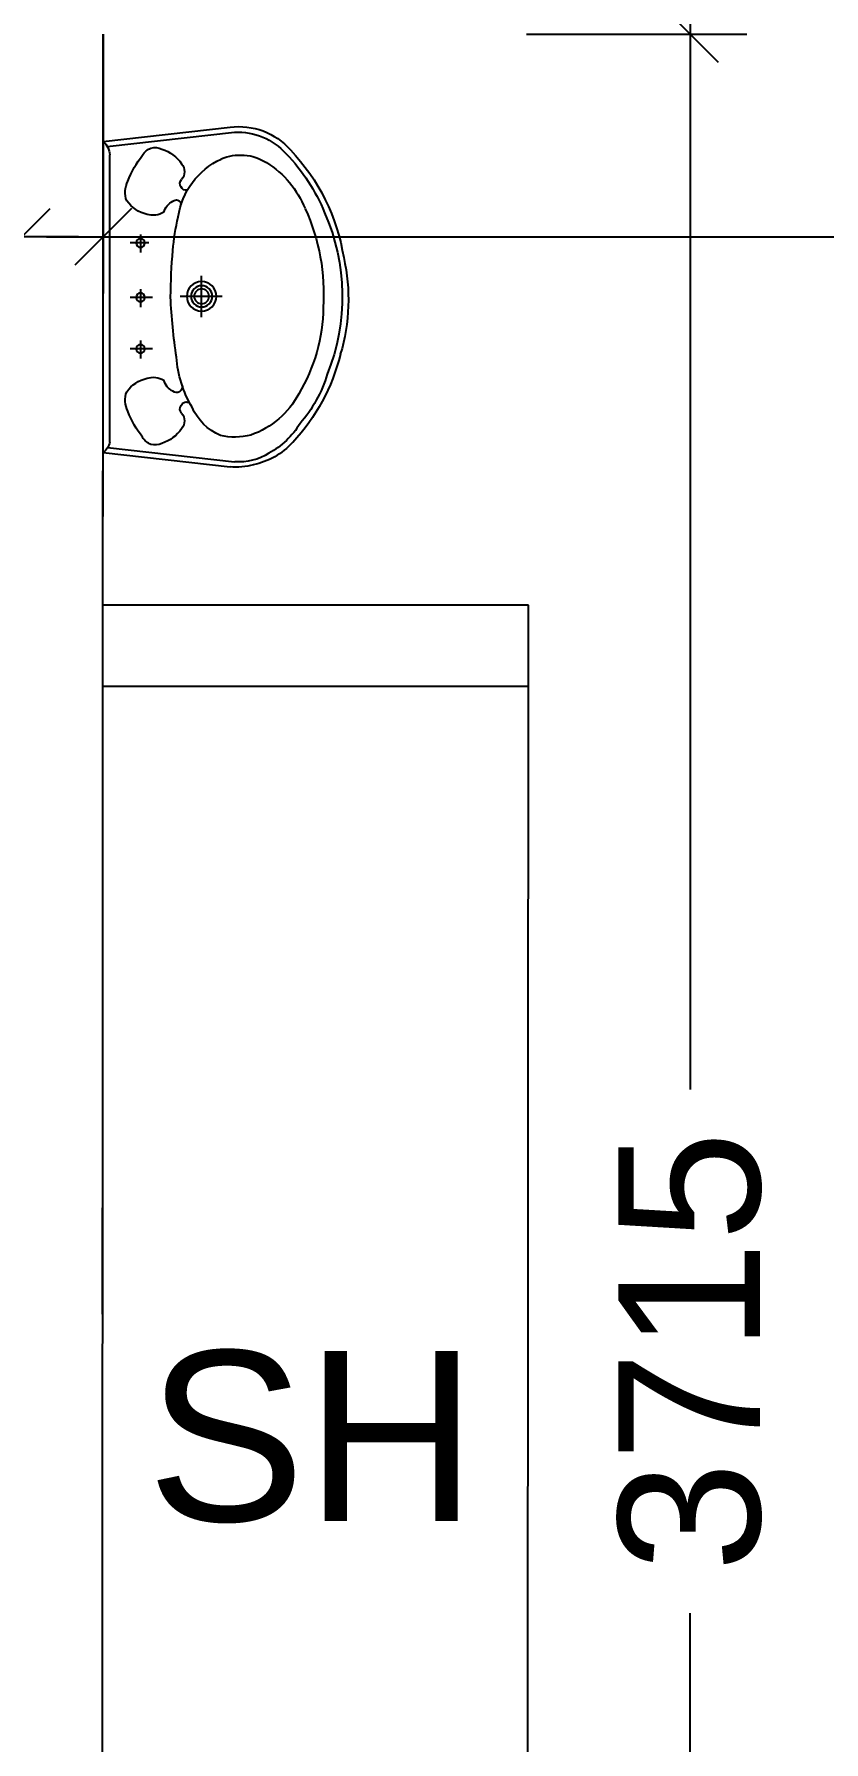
# Model space of a CAD drawing. Extents: x 6345096 to 6738923, y -6490958 to -6305885.
# Drawn here: x 6557744 to 6558857, y -6442987 to -6440579 of the extents above; entities that cross this region are included whole.
import ezdxf

# ---------------------------------------------------------------- set-up
doc = ezdxf.new("R2010")
doc.units = 0
doc.header["$LTSCALE"] = 600
doc.header["$MEASUREMENT"] = 0
doc.header["$PDMODE"] = 35
doc.linetypes.add('HIDDEN', pattern=[0.375, 0.25, -0.125])
doc.layers.get('0').update_dxf_attribs({"linetype": 'CONTINUOUS'})
doc.layers.get('Defpoints').update_dxf_attribs({"linetype": 'CONTINUOUS'})
for name, color, linetype in [('HS', 251, 'CONTINUOUS'), ('Shleves', 7, 'CONTINUOUS'), ('Toi-Euip', 8, 'CONTINUOUS'), ('toi-fix', 46, 'CONTINUOUS'), ('Walls', 7, 'CONTINUOUS'), ('Working Dim', 5, 'CONTINUOUS')]:
    doc.layers.add(name, color=color, linetype=linetype)
doc.styles.add('ari', font='arial.ttf')
doc.styles.add('ARIAL', font='arial.ttf')
doc.dimstyles.new('int. dim', dxfattribs={"dimtxt": 200, "dimasz": 80, "dimexe": 80, "dimexo": 0, "dimgap": 70, "dimtad": 0, "dimdec": 0, "dimzin": 12, "dimdsep": 46, "dimtxsty": 'ari', "dimblk": 'OBLIQUE', "dimcen": 2, "dimdle": 80, "dimclrd": 256, "dimclre": 256, "dimclrt": 6, "dimadec": 0, "dimazin": 0, "dimtfac": 1, "dimtdec": 0, "dimtix": 1, "dimtmove": 2, "dimatfit": 3, "dimfxl": 1, "dimtolj": 1, "dimtzin": 0, "dimlwd": -1, "dimlwe": -1, "dimarcsym": 0})

# ---------------------------------------------------------------- blocks, each defined once
blk = doc.blocks.new('A$C4D064DB7')
at = {"layer": 'Toi-Euip', "color": 8}
for p, q in [((-219.3, -1), (-239.3, 178)), ((-212.3, 5.4), (-232.3, 184.5)), ((212.2, 4.9), (232.3, 184.5)), ((219.2, -1), (239.3, 178)), ((0.9, 167), (0.9, 107.5)), ((-28.5, 137.9), (30, 137.9)), ((-61.3, 51.7), (-86.8, 51.7)), ((-73.1, 68.7), (-73.1, 37.2)), ((11.1, 51.7), (-14.3, 51.7)), ((-0.6, 68.7), (-0.6, 37.2)), ((87.9, 51.7), (62.5, 51.7)), ((76.2, 63.6), (76.2, 37.2)), ((-204.6, 8.3), (200.4, 8.3)), ((-219.3, -1), (219.2, -1))]:
    blk.add_line(p, q, dxfattribs=at)
for centre, radius in [((0.9, 137.9), 20.9), ((0.9, 137.9), 15), ((0.9, 137.9), 10.5), ((-73.1, 51.7), 6.23), ((-0.6, 51.7), 6.23), ((76.2, 51.7), 6.23)]:
    blk.add_circle(centre, radius, dxfattribs=at)
for centre, radius, start, end in [((-3.7, 79.1), 265.8, 77.1391, 106.8516), ((11, 56.9), 284.8, 46.3845, 81.023), ((-15, 63.3), 278.1, 103.6801, 133.1199), ((-52.1, 129.5), 194.1, 106.9894, 130.6854), ((0.4, 42.8), 293.4, 66.1951, 111.8497), ((-12.7, 69.4), 239.9, 90.5187, 121.0564), ((4.5, 21.6), 288.4, 65.4107, 93.8454), ((17.4, 64.4), 266.9, 46.2173, 67.6674), ((-135.9, 190.3), 102.7, 132.34, 168.5521), ((-115.7, 175.3), 119.3, 121.8415, 151.2146), ((-79.5, 166.9), 122.1, 117.7975, 160.6946), ((74.5, 158), 135.4, 31.8603, 68.3132), ((140.9, 188.9), 91.5, 357.2238, 48.0895), ((143.8, 190.8), 96.4, 352.3942, 48.6169), ((-156.9, 191.3), 75.7, 146.7911, 185.1402), ((131.4, 192.6), 68.8, 336.7779, 32.4081), ((-159.3, 187.8), 80.7, 163.2392, 186.9959), ((-105.8, 184.4), 91.8, 165.5854, 192.6546), ((-124.3, 195.5), 77.6, 203.693, 246.3813), ((98.1, 210.4), 106.4, 278.0202, 335.0221), ((-73.6, 263.8), 161.7, 239.5902, 265.9719), ((-156.5, 116.7), 8.45, 294.5104, 30.3287), ((-154.2, 64.6), 55.1, 124.9669, 161.6496), ((-174.7, 96.4), 17.3, 50.4642, 129.5358), ((-157.9, 115.7), 8.33, 226.0403, 306.1074), ((-126.4, 102.5), 8.28, 83.1526, 217.3039), ((-110.1, 109.7), 26, 208.2715, 253.614), ((33.5, 869.5), 776.1, 261.2228, 267.52), ((-3.1, 803.8), 709.6, 270.2431, 275.5482), ((44.3, 384), 287.3, 274.2321, 283.8267), ((112.1, 109.7), 26, 286.386, 331.7285), ((129.6, 102.2), 7.16, 318.2984, 78.6803), ((157.9, 115.9), 7.49, 165.1523, 247.9307), ((159.9, 115.7), 8.33, 233.8926, 313.9597), ((176.7, 96.4), 17.3, 50.4642, 129.5358), ((156.2, 64.6), 55.1, 18.3504, 55.0331), ((-188.7, 72.6), 20.1, 152.4908, 243.191), ((-144.2, 69.4), 30.9, 343.9654, 29.9209), ((146.2, 69.4), 30.9, 150.0791, 196.0346), ((190.7, 72.6), 20.1, 296.809, 27.5092), ((-120.2, 149.2), 122.2, 230.5982, 250.4136), ((-161, 71.5), 47.7, 305.0585, 347.193), ((163, 71.5), 47.7, 192.807, 234.9415), ((122.2, 149.2), 122.2, 289.5864, 309.4018), ((-145.6, 63.1), 33, 241.9192, 291.3561), ((147.6, 63.1), 33, 248.6439, 298.0808), ((-200, -15.1), 23.9, 101.1451, 143.7785), ((199.8, -16.6), 24.9, 38.7487, 88.5796)]:
    blk.add_arc(centre, radius, start, end, dxfattribs=at)
blk = doc.blocks.new('_Oblique')
at = {"color": 0, "linetype": 'ByBlock', "lineweight": -2}
blk.add_line((-0.5, -0.5), (0.5, 0.5), dxfattribs=at)
blk = doc.blocks.new('*D898')
at = {"layer": 'Defpoints', "color": 0, "transparency": 16777216}
for p in [(6552994.4, -6440578.8, 5.1), (6557726.4, -6440578.8, 5.1), (6557726.4, -6440864.5)]:
    blk.add_point(p, dxfattribs=at)
at = {"layer": 'Working Dim', "transparency": 16777216}
for p, q in [((6552994.4, -6440578.8), (6552994.4, -6440944.5)), ((6557726.4, -6440578.8), (6557726.4, -6440944.5)), ((6552914.4, -6440864.5), (6554988.8, -6440864.5)), ((6557806.4, -6440864.5), (6555732.1, -6440864.5))]:
    blk.add_line(p, q, dxfattribs=at)
at = {"layer": 'Working Dim', "transparency": 16777216, "xscale": 80, "yscale": 80, "zscale": 80, "rotation": 180}
blk.add_blockref('_Oblique', (6552994.4, -6440864.5), dxfattribs=at)
at = {"layer": 'Working Dim', "transparency": 16777216, "xscale": 80, "yscale": 80, "zscale": 80}
blk.add_blockref('_Oblique', (6557726.4, -6440864.5), dxfattribs=at)
at = {"layer": 'Working Dim', "color": 6, "transparency": 16777216, "insert": (6555360.4, -6440864.5), "char_height": 200, "attachment_point": 5, "style": 'ari'}
blk.add_mtext('\\A1;4732', dxfattribs=at)
blk = doc.blocks.new('*D901')
at = {"layer": 'Defpoints', "color": 0, "transparency": 16777216}
for p in [(6558438.4, -6440578.8, 0.7), (6558436.4, -6444293.8, 0.7), (6558668.9, -6444293.8)]:
    blk.add_point(p, dxfattribs=at)
at = {"layer": 'Working Dim', "transparency": 16777216}
for p, q in [((6558668.9, -6440498.8), (6558668.9, -6442067)), ((6558438.4, -6440578.8), (6558748.9, -6440578.8)), ((6558668.9, -6444373.8), (6558668.9, -6442805.6)), ((6558436.4, -6444293.8), (6558748.9, -6444293.8))]:
    blk.add_line(p, q, dxfattribs=at)
at = {"layer": 'Working Dim', "transparency": 16777216, "xscale": 80, "yscale": 80, "zscale": 80}
for p, rotation in [((6558668.9, -6440578.8), 90), ((6558668.9, -6444293.8), 270)]:
    blk.add_blockref('_Oblique', p, dxfattribs=dict(at, rotation=rotation))
at = {"layer": 'Working Dim', "color": 6, "transparency": 16777216, "insert": (6558668.9, -6442436.3), "char_height": 200, "attachment_point": 5, "rotation": 90, "style": 'ari'}
blk.add_mtext('\\A1;3715', dxfattribs=at)
blk = doc.blocks.new('*D910')
at = {"layer": 'Defpoints', "color": 0, "transparency": 16777216}
for p in [(6557841.4, -6440578.8, 5.1), (6562569.4, -6440578.8, 5.1), (6562569.4, -6440864.5)]:
    blk.add_point(p, dxfattribs=at)
at = {"layer": 'Working Dim', "transparency": 16777216}
for p, q in [((6557841.4, -6440578.8), (6557841.4, -6440944.5)), ((6562569.4, -6440578.8), (6562569.4, -6440944.5)), ((6557761.4, -6440864.5), (6559832.6, -6440864.5)), ((6562649.4, -6440864.5), (6560578.3, -6440864.5))]:
    blk.add_line(p, q, dxfattribs=at)
at = {"layer": 'Working Dim', "transparency": 16777216, "xscale": 80, "yscale": 80, "zscale": 80, "rotation": 180}
blk.add_blockref('_Oblique', (6557841.4, -6440864.5), dxfattribs=at)
at = {"layer": 'Working Dim', "transparency": 16777216, "xscale": 80, "yscale": 80, "zscale": 80}
blk.add_blockref('_Oblique', (6562569.4, -6440864.5), dxfattribs=at)
at = {"layer": 'Working Dim', "color": 6, "transparency": 16777216, "insert": (6560205.4, -6440864.5), "char_height": 200, "attachment_point": 5, "style": 'ari'}
blk.add_mtext('\\A1;4728', dxfattribs=at)
blk = doc.blocks.new('A$C2CD672AE')
at = {"layer": 'Walls', "color": 8, "linetype": 'HIDDEN'}
blk.add_line((27520.1, 12015.1), (27522.1, 15845.1), dxfattribs=at)

msp = doc.modelspace()

# ---------------------------------------------------------------- linework, layer by layer
at = {"layer": 'Walls', "linetype": 'Continuous'}
for p, q in [((6557839.437, -6444408.798), (6557841.437, -6440578.799)), ((6558440.839, -6441383.793), (6557840.839, -6441383.793)), ((6558439.497, -6444293.799), (6558441.017, -6441383.793)), ((6558440.839, -6441498.793), (6557840.839, -6441498.793))]:
    msp.add_line(p, q, dxfattribs=at)

# ---------------------------------------------------------------- block references
at = {"layer": 'HS'}
msp.add_blockref('A$C2CD672AE', (6530319.294, -6456423.902, 8.17), dxfattribs=at)
at = {"layer": 'toi-fix', "xscale": -1, "rotation": 270}
msp.add_blockref('A$C4D064DB7', (6557842.176, -6440949.391), dxfattribs=at)

# ---------------------------------------------------------------- texts
at = {"layer": 'Shleves', "color": 10, "style": 'ARIAL'}
msp.add_text('SH', height=240, dxfattribs=at).set_placement((6557902.634, -6442675.478, -34.208))

# ---------------------------------------------------------------- dimensions: what is measured, and where the dimension line sits
at = {"layer": 'Working Dim', "color": 6}
dim = msp.add_linear_dim(base=(6558668.851, -6444293.797), p1=(6558438.437, -6440578.798, 0.681), p2=(6558436.437, -6444293.797, 0.681), angle=90, dimstyle='int. dim', override={"dimtxt": 200, "dimarcsym": 1}, dxfattribs=at)
dim.commit()
dim.dimension.update_dxf_attribs({"geometry": '*D901', "text_midpoint": (6558668.851, -6442436.297)})
for base, p1, p2, picture, middle in [((6557726.437, -6440864.462), (6552994.437, -6440578.799, 5.131), (6557726.437, -6440578.799, 5.131), '*D898', (6555360.437, -6440864.462)), ((6562569.437, -6440864.462), (6557841.437, -6440578.799, 5.131), (6562569.437, -6440578.799, 5.131), '*D910', (6560205.437, -6440864.462))]:
    dim = msp.add_linear_dim(base=base, p1=p1, p2=p2, dimstyle='int. dim', override={"dimtxt": 200, "dimarcsym": 1}, dxfattribs=at)
    dim.commit()
    dim.dimension.update_dxf_attribs({"geometry": picture, "text_midpoint": middle})

doc.saveas('drawing.dxf')
